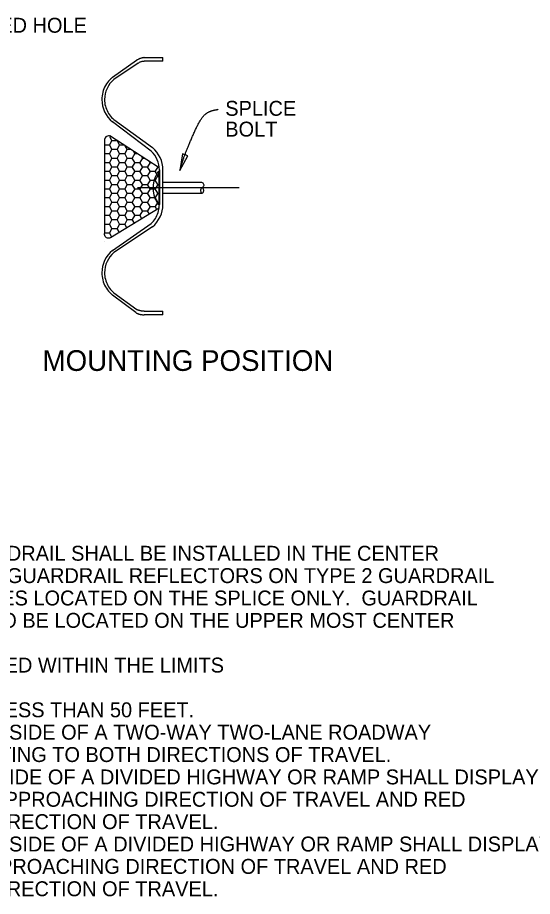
# Model space of a CAD drawing. Extents: x 0.5 to 16.4, y -4.8 to 9.3.
# Drawn here: x 7.13 to 11.01, y 2.41 to 9.04 of the extents above; entities that cross this region are included whole.
import ezdxf

# ---------------------------------------------------------------- set-up
doc = ezdxf.new("R2010")
doc.units = 0
for name, color, linetype in [('SD_P_Center Lines', 7, 'Continuous'), ('SD_P_Dimension Lines', 7, 'Continuous'), ('SD_P_Dimension Text', 7, 'Continuous'), ('SD_P_Notes', 7, 'Continuous'), ('SD_P_Prop Hidden Lines', 7, 'Continuous'), ('SD_P_Prop Object Lines', 7, 'Continuous'), ('SD_P_Subtitles', 7, 'Continuous'), ('SD_X_Exist Object Lines', 7, 'Continuous')]:
    doc.layers.add(name, color=color, linetype=linetype)

msp = doc.modelspace()

# ---------------------------------------------------------------- linework, layer by layer
at = {"layer": 'SD_P_Center Lines'}
msp.add_line((8.0337, 7.7628), (8.7995, 7.7628), dxfattribs=at)
at = {"layer": 'SD_P_Dimension Lines'}
for p, q in [((8.3725, 8.0159), (8.3525, 7.8907)), ((8.3525, 7.8907), (8.4123, 8.0025)), ((8.4123, 8.0025), (8.3725, 8.0159))]:
    msp.add_line(p, q, dxfattribs=at)
for points in [[(8.3525, 7.8907), (8.3529, 7.892), (8.3533, 7.8936), (8.3538, 7.8953), (8.3543, 7.8973), (8.3549, 7.8996), (8.3556, 7.902), (8.3563, 7.9046), (8.3571, 7.9075), (8.358, 7.9105), (8.359, 7.9137), (8.36, 7.9171), (8.361, 7.9207), (8.3621, 7.9244), (8.3633, 7.9283), (8.3646, 7.9324), (8.3659, 7.9366), (8.3672, 7.9409), (8.3686, 7.9454), (8.3701, 7.95), (8.3716, 7.9547), (8.3732, 7.9595), (8.3748, 7.9645), (8.3765, 7.9695), (8.3782, 7.9747), (8.38, 7.9799), (8.3818, 7.9852), (8.3837, 7.9906), (8.3856, 7.996), (8.3876, 8.0016), (8.3896, 8.0071), (8.3917, 8.0128), (8.3938, 8.0184), (8.3959, 8.0241), (8.3981, 8.0299), (8.4004, 8.0356), (8.4027, 8.0414), (8.405, 8.0472), (8.4073, 8.053), (8.4097, 8.0588), (8.4122, 8.0646), (8.4146, 8.0705), (8.4172, 8.0765), (8.4198, 8.0827), (8.4225, 8.0891), (8.4252, 8.0956), (8.428, 8.1023), (8.4309, 8.1091), (8.4338, 8.1159), (8.4368, 8.1229), (8.4398, 8.1299), (8.4428, 8.137), (8.4459, 8.1441), (8.449, 8.1513), (8.4522, 8.1585), (8.4554, 8.1657), (8.4586, 8.1729), (8.4618, 8.1801), (8.4651, 8.1872), (8.4684, 8.1943), (8.4717, 8.2013), (8.475, 8.2082), (8.4783, 8.2151), (8.4816, 8.2219), (8.4849, 8.2285), (8.4883, 8.235), (8.4916, 8.2414), (8.4949, 8.2476), (8.4982, 8.2537), (8.5015, 8.2595), (8.5048, 8.2652), (8.5081, 8.2706), (8.5114, 8.2759), (8.5146, 8.2809), (8.5178, 8.2856), (8.521, 8.2901), (8.5241, 8.2943), (8.5272, 8.2982), (8.5303, 8.3018), (8.5334, 8.3051), (8.5363, 8.308), (8.5393, 8.3107), (8.5422, 8.3133), (8.5451, 8.3157), (8.548, 8.318), (8.5509, 8.3202), (8.5537, 8.3223), (8.5565, 8.3243), (8.5592, 8.3261), (8.562, 8.3279), (8.5647, 8.3295), (8.5674, 8.3311), (8.5701, 8.3325), (8.5728, 8.3339), (8.5755, 8.3351), (8.5781, 8.3363), (8.5807, 8.3375)], [(8.5807, 8.3375), (8.5833, 8.3385), (8.5859, 8.3395), (8.5885, 8.3404), (8.591, 8.3413), (8.5936, 8.3421), (8.5961, 8.3429), (8.5986, 8.3436), (8.6011, 8.3442), (8.6037, 8.3449), (8.6061, 8.3455), (8.6086, 8.346), (8.6111, 8.3466), (8.6136, 8.3471), (8.6161, 8.3476), (8.6185, 8.3481), (8.621, 8.3486), (8.6235, 8.3491), (8.6259, 8.3496), (8.6284, 8.35), (8.6308, 8.3505), (8.6333, 8.3511), (8.6357, 8.3516), (8.6382, 8.3521), (8.6407, 8.3527)]]:
    msp.add_lwpolyline(points, dxfattribs=at)
at = {"layer": 'SD_P_Prop Hidden Lines'}
for p, q in [((8.1935, 7.8408), (8.1935, 7.8805)), ((8.1935, 7.8408), (8.1935, 7.6771)), ((8.1935, 7.6771), (8.1935, 7.6366))]:
    msp.add_line(p, q, dxfattribs=at)
for points in [[(8.1935, 7.8805), (8.1934, 7.881), (8.1932, 7.8815), (8.193, 7.8819), (8.1927, 7.8824), (8.1924, 7.8827), (8.1921, 7.8831), (8.1917, 7.8834), (8.1912, 7.8836), (8.1908, 7.8838), (8.1903, 7.8839), (8.1898, 7.8839), (8.1893, 7.8839), (8.1863, 7.8795), (8.1835, 7.875), (8.1807, 7.8705), (8.1781, 7.8659), (8.1755, 7.8612), (8.1731, 7.8565), (8.1708, 7.8517), (8.1686, 7.8468), (8.1666, 7.8419), (8.1646, 7.837), (8.1628, 7.832), (8.1611, 7.827), (8.1595, 7.8219), (8.158, 7.8168), (8.1567, 7.8116), (8.1555, 7.8065), (8.1544, 7.8013), (8.1534, 7.796), (8.1526, 7.7908), (8.1519, 7.7855), (8.1513, 7.7802), (8.1508, 7.7749), (8.1505, 7.7696), (8.1503, 7.7643), (8.1502, 7.759), (8.1503, 7.7537), (8.1505, 7.7484), (8.1508, 7.7431), (8.1512, 7.7378), (8.1518, 7.7325), (8.1525, 7.7272), (8.1533, 7.722), (8.1543, 7.7167), (8.1553, 7.7115), (8.1565, 7.7063), (8.1579, 7.7012), (8.1593, 7.6961), (8.1609, 7.691), (8.1626, 7.686), (8.1644, 7.681), (8.1663, 7.676), (8.1684, 7.6711), (8.1706, 7.6662), (8.1728, 7.6614), (8.1752, 7.6567), (8.1778, 7.652), (8.1804, 7.6474), (8.1831, 7.6428), (8.186, 7.6384), (8.1888, 7.6341)], [(8.1935, 7.6366), (8.1933, 7.6361), (8.193, 7.6357), (8.1928, 7.6353), (8.1924, 7.635), (8.1921, 7.6347), (8.1917, 7.6344), (8.1913, 7.6342), (8.1908, 7.6341), (8.1904, 7.634), (8.1899, 7.6339), (8.1894, 7.6339), (8.1888, 7.6341)]]:
    msp.add_lwpolyline(points, dxfattribs=at)
at = {"layer": 'SD_P_Prop Object Lines'}
for p, q in [((7.8434, 8.5951), (8.0262, 8.7224)), ((8.0386, 8.7012), (7.8555, 8.5784)), ((8.0835, 8.7429), (8.2246, 8.7429)), ((8.2246, 8.7168), (8.0835, 8.7168)), ((8.2246, 8.7168), (8.2246, 8.7429)), ((7.8247, 8.5755), (7.8379, 8.5888)), ((7.8304, 8.5828), (7.8331, 8.5855)), ((8.1363, 8.0374), (7.8434, 8.2581)), ((7.8555, 8.2748), (8.1454, 8.0636)), ((7.7829, 8.119), (7.7829, 7.4155)), ((8.1973, 7.9117), (7.8245, 8.1522)), ((8.198, 7.8951), (8.198, 7.6343)), ((8.2247, 7.6343), (8.2247, 7.8951)), ((8.1973, 7.6073), (7.8289, 7.3824)), ((7.8434, 7.288), (8.1363, 7.4919)), ((8.1454, 7.4658), (7.8555, 7.2713)), ((7.8555, 6.9677), (8.0282, 6.8418)), ((8.0191, 6.8186), (7.8434, 6.951)), ((8.0834, 6.8295), (8.2245, 6.8295)), ((8.2245, 6.8034), (8.0834, 6.8034)), ((8.2245, 6.8034), (8.2245, 6.8295))]:
    msp.add_line(p, q, dxfattribs=at)
for points in [[(8.0835, 8.7429), (8.0804, 8.7426), (8.0774, 8.7422), (8.0743, 8.7417), (8.0713, 8.7411), (8.0683, 8.7405), (8.0653, 8.7397), (8.0624, 8.739), (8.0594, 8.7381), (8.0565, 8.7372), (8.0536, 8.7362), (8.0507, 8.7351), (8.0478, 8.7339), (8.045, 8.7327), (8.0422, 8.7315), (8.0395, 8.7301), (8.0367, 8.7287), (8.0341, 8.7272), (8.0314, 8.7256), (8.0288, 8.724), (8.0262, 8.7224)], [(8.0386, 8.7012), (8.0418, 8.7036), (8.0452, 8.7059), (8.0486, 8.7079), (8.0522, 8.7098), (8.0559, 8.7114), (8.0597, 8.7129), (8.0635, 8.7141), (8.0675, 8.7151), (8.0714, 8.7158), (8.0754, 8.7164), (8.0794, 8.7167), (8.0835, 8.7168)], [(7.8434, 8.5951), (7.8331, 8.586), (7.8234, 8.5763), (7.8143, 8.566), (7.8059, 8.5552), (7.7981, 8.5438), (7.7911, 8.532), (7.7849, 8.5197), (7.7794, 8.5071), (7.7748, 8.4942), (7.771, 8.481), (7.768, 8.4676), (7.7658, 8.454), (7.7645, 8.4404), (7.7641, 8.4266)], [(7.7841, 8.4266), (7.7845, 8.4143), (7.7857, 8.4019), (7.7876, 8.3897), (7.7903, 8.3776), (7.7938, 8.3658), (7.798, 8.3541), (7.8029, 8.3428), (7.8085, 8.3317), (7.8148, 8.3211), (7.8217, 8.3108), (7.8293, 8.3011), (7.8375, 8.2918), (7.8463, 8.283), (7.8555, 8.2748)], [(7.8289, 8.1499), (7.8217, 8.152), (7.8142, 8.1524), (7.8067, 8.1512), (7.7998, 8.1483), (7.7937, 8.1439), (7.7887, 8.1382), (7.7852, 8.1316), (7.7832, 8.1243), (7.7829, 8.1168)], [(8.2238, 7.8039), (8.3673, 7.8039), (8.5152, 7.8034)], [(8.5216, 7.763), (8.5168, 7.7595), (8.5129, 7.755), (8.51, 7.7497), (8.5085, 7.7439), (8.5083, 7.7379), (8.5095, 7.732), (8.5119, 7.7266), (8.5156, 7.7218), (8.5202, 7.718), (8.5247, 7.7217), (8.5283, 7.7263), (8.5309, 7.7315), (8.5323, 7.7372), (8.5325, 7.743), (8.5314, 7.7488), (8.5292, 7.7542), (8.5259, 7.759), (8.5216, 7.763)], [(8.5151, 7.8037), (8.5205, 7.8016), (8.5251, 7.7983), (8.5288, 7.7939), (8.5313, 7.7887), (8.5324, 7.783), (8.5321, 7.7773), (8.5303, 7.7718), (8.5273, 7.767), (8.5231, 7.763)], [(8.5191, 7.718), (8.3427, 7.718), (8.2238, 7.718)], [(8.1363, 7.4919), (8.145, 7.5006), (8.1531, 7.5098), (8.1607, 7.5195), (8.1675, 7.5296), (8.1738, 7.5402), (8.1794, 7.5511), (8.1842, 7.5624), (8.1884, 7.5739), (8.1918, 7.5857), (8.1945, 7.5977), (8.1964, 7.6098), (8.1976, 7.622), (8.198, 7.6343)], [(7.8289, 7.3824), (7.8217, 7.3803), (7.8142, 7.3799), (7.8067, 7.3812), (7.7998, 7.3841), (7.7937, 7.3885), (7.7887, 7.3941), (7.7852, 7.4008), (7.7832, 7.408), (7.7829, 7.4155)], [(7.7641, 7.1195), (7.7645, 7.1058), (7.7658, 7.0921), (7.768, 7.0785), (7.771, 7.0651), (7.7748, 7.0519), (7.7794, 7.039), (7.7849, 7.0264), (7.7911, 7.0142), (7.7981, 7.0023), (7.8059, 6.991), (7.8143, 6.9801), (7.8234, 6.9698), (7.8331, 6.9601), (7.8434, 6.951)], [(7.7841, 7.1195), (7.7845, 7.1072), (7.7857, 7.0948), (7.7876, 7.0826), (7.7903, 7.0705), (7.7938, 7.0587), (7.798, 7.047), (7.8029, 7.0357), (7.8085, 7.0246), (7.8148, 7.014), (7.8217, 7.0037), (7.8293, 6.994), (7.8375, 6.9847), (7.8463, 6.9759), (7.8555, 6.9677)], [(8.0834, 6.8295), (8.0805, 6.8295), (8.0777, 6.8296), (8.0748, 6.8298), (8.072, 6.83), (8.0691, 6.8302), (8.0663, 6.8306), (8.0635, 6.831), (8.0607, 6.8314), (8.0579, 6.832), (8.0551, 6.8325), (8.0523, 6.8332), (8.0496, 6.8339), (8.0468, 6.8347), (8.0441, 6.8355), (8.0414, 6.8364), (8.0387, 6.8374), (8.0361, 6.8384), (8.0334, 6.8395), (8.0308, 6.8406), (8.0282, 6.8418)], [(8.0191, 6.8186), (8.0221, 6.817), (8.025, 6.8155), (8.0281, 6.814), (8.0311, 6.8126), (8.0342, 6.8114), (8.0373, 6.8102), (8.0405, 6.8091), (8.0437, 6.8081), (8.0469, 6.8072), (8.0502, 6.8063), (8.0534, 6.8056), (8.0567, 6.805), (8.06, 6.8045), (8.0633, 6.804), (8.0667, 6.8037), (8.07, 6.8034), (8.0733, 6.8033), (8.0767, 6.8032), (8.08, 6.8033), (8.0834, 6.8034)]]:
    msp.add_lwpolyline(points, dxfattribs=at)
for centre, radius, start, end in [((7.9811, 8.4266), 0.197, 129.59746, 180.00351), ((7.9828, 8.4266), 0.2187, 180.00209, 230.3983), ((8.0026, 7.8951), 0.1953, 359.99951, 46.80042), ((8.006, 7.8951), 0.2187, 0.00198, 50.39838), ((8.006, 7.6343), 0.2187, 309.60037, 359.99783), ((7.9828, 7.1195), 0.2187, 129.60066, 179.99898), ((7.9811, 7.1195), 0.197, 129.59888, 180.00226)]:
    msp.add_arc(centre, radius, start, end, dxfattribs=at)
at = {"layer": 'SD_X_Exist Object Lines'}
for p, q in [((7.8404, 8.1179), (7.8212, 8.0847)), ((7.8404, 8.1179), (7.8245, 8.1455)), ((7.8404, 8.1179), (7.8777, 8.1179)), ((7.8979, 8.0847), (7.8794, 8.1168)), ((7.7829, 8.0847), (7.8212, 8.0847)), ((7.7829, 8.0847), (7.7829, 8.0847)), ((7.8404, 8.0515), (7.8212, 8.0847)), ((7.8404, 8.0515), (7.8212, 8.0183)), ((7.8404, 8.0515), (7.8787, 8.0515)), ((7.8979, 8.0847), (7.8787, 8.0515)), ((7.8979, 8.0183), (7.8787, 8.0515)), ((7.8979, 8.0847), (7.9291, 8.0847)), ((7.9554, 8.0515), (7.9362, 8.0183)), ((7.9554, 8.0515), (7.9404, 8.0774)), ((7.9554, 8.0515), (7.9806, 8.0515)), ((8.0129, 8.0183), (8.0015, 8.038)), ((7.7829, 8.0183), (7.8212, 8.0183)), ((7.7829, 8.0183), (7.7829, 8.0183)), ((7.8404, 7.9851), (7.8212, 8.0183)), ((7.8404, 7.9851), (7.8212, 7.9519)), ((7.8404, 7.9851), (7.8787, 7.9851)), ((7.8979, 8.0183), (7.8787, 7.9851)), ((7.8979, 7.9519), (7.8787, 7.9851)), ((7.8979, 8.0183), (7.9362, 8.0183)), ((7.9554, 7.9851), (7.9362, 8.0183)), ((7.9554, 7.9851), (7.9362, 7.9519)), ((7.9554, 7.9851), (7.9937, 7.9851)), ((8.0129, 8.0183), (7.9937, 7.9851)), ((8.0129, 7.9519), (7.9937, 7.9851)), ((8.0129, 8.0183), (8.0321, 8.0183)), ((8.0704, 7.9851), (8.0512, 7.9519)), ((8.0704, 7.9851), (8.0626, 7.9986)), ((8.0704, 7.9851), (8.0836, 7.9851)), ((8.1279, 7.9519), (8.1236, 7.9592)), ((7.7829, 7.9519), (7.8212, 7.9519)), ((7.7829, 7.9519), (7.7829, 7.9519)), ((7.8404, 7.9187), (7.8212, 7.9519)), ((7.8404, 7.9187), (7.8212, 7.8855)), ((7.8404, 7.9187), (7.8787, 7.9187)), ((7.8979, 7.9519), (7.8787, 7.9187)), ((7.8979, 7.8855), (7.8787, 7.9187)), ((7.8979, 7.9519), (7.9362, 7.9519)), ((7.9554, 7.9187), (7.9362, 7.9519)), ((7.9554, 7.9187), (7.9362, 7.8855)), ((7.9554, 7.9187), (7.9937, 7.9187)), ((8.0129, 7.9519), (7.9937, 7.9187)), ((8.0129, 7.8855), (7.9937, 7.9187)), ((8.0129, 7.9519), (8.0512, 7.9519)), ((8.0704, 7.9187), (8.0512, 7.9519)), ((8.0704, 7.9187), (8.0512, 7.8855)), ((8.0704, 7.9187), (8.1087, 7.9187)), ((8.1279, 7.9519), (8.1087, 7.9187)), ((8.1279, 7.8855), (8.1087, 7.9187)), ((8.1279, 7.9519), (8.135, 7.9519)), ((8.1854, 7.9187), (8.1662, 7.8855)), ((8.1854, 7.9187), (8.1847, 7.9198)), ((8.1854, 7.9187), (8.1865, 7.9187)), ((8.198, 7.8951), (8.198, 7.8951)), ((7.7829, 7.8855), (7.8212, 7.8855)), ((7.7829, 7.8855), (7.7829, 7.8855)), ((7.8404, 7.8523), (7.8212, 7.8855)), ((7.8404, 7.8523), (7.8212, 7.8191)), ((7.8404, 7.8523), (7.8787, 7.8523)), ((7.8979, 7.8855), (7.8787, 7.8523)), ((7.8979, 7.8191), (7.8787, 7.8523)), ((7.8979, 7.8855), (7.9362, 7.8855)), ((7.9554, 7.8523), (7.9362, 7.8855)), ((7.9554, 7.8523), (7.9362, 7.8191)), ((7.9554, 7.8523), (7.9937, 7.8523)), ((8.0129, 7.8855), (7.9937, 7.8523)), ((8.0129, 7.8191), (7.9937, 7.8523)), ((8.0129, 7.8855), (8.0512, 7.8855)), ((8.0704, 7.8523), (8.0512, 7.8855)), ((8.0704, 7.8523), (8.0512, 7.8191)), ((8.0704, 7.8523), (8.1087, 7.8523)), ((8.1279, 7.8855), (8.1087, 7.8523)), ((8.1279, 7.8191), (8.1087, 7.8523)), ((8.1279, 7.8855), (8.1662, 7.8855)), ((8.1854, 7.8523), (8.1662, 7.8855)), ((8.1854, 7.8523), (8.1662, 7.8191)), ((8.1854, 7.8523), (8.1973, 7.8523)), ((7.7829, 7.8191), (7.8212, 7.8191)), ((7.7829, 7.8191), (7.7829, 7.8191)), ((7.8404, 7.7859), (7.8212, 7.8191)), ((7.8404, 7.7859), (7.8212, 7.7527)), ((7.8404, 7.7859), (7.8787, 7.7859)), ((7.8979, 7.8191), (7.8787, 7.7859)), ((7.8979, 7.7527), (7.8787, 7.7859)), ((7.8979, 7.8191), (7.9362, 7.8191)), ((7.9554, 7.7859), (7.9362, 7.8191)), ((7.9554, 7.7859), (7.9362, 7.7527)), ((7.9554, 7.7859), (7.9937, 7.7859)), ((8.0129, 7.8191), (7.9937, 7.7859)), ((8.0129, 7.7527), (7.9937, 7.7859)), ((8.0129, 7.8191), (8.0512, 7.8191)), ((8.0704, 7.7859), (8.0512, 7.8191)), ((8.0704, 7.7859), (8.0512, 7.7527)), ((8.0704, 7.7859), (8.1087, 7.7859)), ((8.1279, 7.8191), (8.1087, 7.7859)), ((8.1279, 7.7527), (8.1087, 7.7859)), ((8.1279, 7.8191), (8.1662, 7.8191)), ((8.1854, 7.7859), (8.1662, 7.8191)), ((8.1854, 7.7859), (8.1662, 7.7527)), ((8.1854, 7.7859), (8.1973, 7.7859)), ((7.7829, 7.7527), (7.8212, 7.7527)), ((7.7829, 7.7527), (7.7829, 7.7527)), ((7.8404, 7.7195), (7.8212, 7.7527)), ((7.8404, 7.7195), (7.8212, 7.6863)), ((7.8404, 7.7195), (7.8787, 7.7195)), ((7.8979, 7.7527), (7.8787, 7.7195)), ((7.8979, 7.6863), (7.8787, 7.7195)), ((7.8979, 7.7527), (7.9362, 7.7527)), ((7.9554, 7.7195), (7.9362, 7.7527)), ((7.9554, 7.7195), (7.9362, 7.6863)), ((7.9554, 7.7195), (7.9937, 7.7195)), ((8.0129, 7.7527), (7.9937, 7.7195)), ((8.0129, 7.6863), (7.9937, 7.7195)), ((8.0129, 7.7527), (8.0512, 7.7527)), ((8.0704, 7.7195), (8.0512, 7.7527)), ((8.0704, 7.7195), (8.0512, 7.6863)), ((8.0704, 7.7195), (8.1087, 7.7195)), ((8.1279, 7.7527), (8.1087, 7.7195)), ((8.1279, 7.6863), (8.1087, 7.7195)), ((8.1279, 7.7527), (8.1662, 7.7527)), ((8.1854, 7.7195), (8.1662, 7.7527)), ((8.1854, 7.7195), (8.1662, 7.6863)), ((8.1854, 7.7195), (8.1973, 7.7195)), ((7.7829, 7.6863), (7.8212, 7.6863)), ((7.7829, 7.6863), (7.7829, 7.6863)), ((7.8404, 7.6531), (7.8212, 7.6863)), ((7.8404, 7.6531), (7.8212, 7.6199)), ((7.8404, 7.6531), (7.8787, 7.6531)), ((7.8979, 7.6863), (7.8787, 7.6531)), ((7.8979, 7.6199), (7.8787, 7.6531)), ((7.8979, 7.6863), (7.9362, 7.6863)), ((7.9554, 7.6531), (7.9362, 7.6863)), ((7.9554, 7.6531), (7.9362, 7.6199)), ((7.9554, 7.6531), (7.9937, 7.6531)), ((8.0129, 7.6863), (7.9937, 7.6531)), ((8.0129, 7.6199), (7.9937, 7.6531)), ((8.0129, 7.6863), (8.0512, 7.6863)), ((8.0704, 7.6531), (8.0512, 7.6863)), ((8.0704, 7.6531), (8.0512, 7.6199)), ((8.0704, 7.6531), (8.1087, 7.6531)), ((8.1279, 7.6863), (8.1087, 7.6531)), ((8.1279, 7.6199), (8.1087, 7.6531)), ((8.1279, 7.6863), (8.1662, 7.6863)), ((8.1854, 7.6531), (8.1662, 7.6863)), ((8.1854, 7.6531), (8.1662, 7.6199)), ((8.1854, 7.6531), (8.1973, 7.6531)), ((7.7829, 7.6199), (7.8212, 7.6199)), ((7.7829, 7.6199), (7.7829, 7.6199)), ((7.8404, 7.5867), (7.8212, 7.6199)), ((7.8404, 7.5867), (7.8212, 7.5535)), ((7.8404, 7.5867), (7.8787, 7.5867)), ((7.8979, 7.6199), (7.8787, 7.5867)), ((7.8979, 7.5535), (7.8787, 7.5867)), ((7.8979, 7.6199), (7.9362, 7.6199)), ((7.9554, 7.5867), (7.9362, 7.6199)), ((7.9554, 7.5867), (7.9362, 7.5535)), ((7.9554, 7.5867), (7.9937, 7.5867)), ((8.0129, 7.6199), (7.9937, 7.5867)), ((8.0129, 7.5535), (7.9937, 7.5867)), ((8.0129, 7.6199), (8.0512, 7.6199)), ((8.0704, 7.5867), (8.0512, 7.6199)), ((8.0704, 7.5867), (8.0512, 7.5535)), ((8.0704, 7.5867), (8.1087, 7.5867)), ((8.1279, 7.6199), (8.1087, 7.5867)), ((8.123, 7.5619), (8.1087, 7.5867)), ((8.1279, 7.6199), (8.1662, 7.6199)), ((8.1797, 7.5965), (8.1662, 7.6199)), ((7.7829, 7.5535), (7.8212, 7.5535)), ((7.7829, 7.5535), (7.7829, 7.5535)), ((7.8404, 7.5203), (7.8212, 7.5535)), ((7.8404, 7.5203), (7.8212, 7.4871)), ((7.8404, 7.5203), (7.8787, 7.5203)), ((7.8979, 7.5535), (7.8787, 7.5203)), ((7.8979, 7.4871), (7.8787, 7.5203)), ((7.8979, 7.5535), (7.9362, 7.5535)), ((7.9554, 7.5203), (7.9362, 7.5535)), ((7.9554, 7.5203), (7.9362, 7.4871)), ((7.9554, 7.5203), (7.9937, 7.5203)), ((8.0129, 7.5535), (7.9937, 7.5203)), ((8.0097, 7.4927), (7.9937, 7.5203)), ((8.0129, 7.5535), (8.0512, 7.5535)), ((8.0664, 7.5273), (8.0512, 7.5535)), ((7.7829, 7.4871), (7.8212, 7.4871)), ((7.7829, 7.4871), (7.7829, 7.4871)), ((7.8404, 7.4539), (7.8212, 7.4871)), ((7.8404, 7.4539), (7.8212, 7.4207)), ((7.8404, 7.4539), (7.8787, 7.4539)), ((7.8979, 7.4871), (7.8787, 7.4539)), ((7.8963, 7.4235), (7.8787, 7.4539)), ((7.8979, 7.4871), (7.9362, 7.4871)), ((7.953, 7.4581), (7.9362, 7.4871)), ((7.7829, 7.4207), (7.8212, 7.4207)), ((7.7829, 7.4207), (7.7829, 7.4207)), ((7.8396, 7.3889), (7.8212, 7.4207)), ((7.7829, 7.3544), (7.7829, 7.3544))]:
    msp.add_line(p, q, dxfattribs=at)

# ---------------------------------------------------------------- texts
at = {"layer": 'SD_P_Dimension Text'}
for s, p in [('SLOTTED HOLE', (6.5056, 8.9307)), ('SPLICE', (8.6951, 8.3038)), ('BOLT', (8.6951, 8.1471))]:
    msp.add_text(s, height=0.1125, dxfattribs=at).set_placement(p)
at = {"layer": 'SD_P_Notes'}
for s, p in [('1). GUARDRAIL REFLECTORS ON TYPE 1 AND 3 GUARDRAIL SHALL BE INSTALLED IN THE CENTER', (3.11, 4.947)), ('      SLOT HOLES WHERE POSTS ARE NOT LOCATED.  GUARDRAIL REFLECTORS ON TYPE 2 GUARDRAIL', (3.11, 4.7783)), ('      ARE TO BE INSTALLED IN THE CENTER SLOT HOLES LOCATED ON THE SPLICE ONLY.  GUARDRAIL', (3.11, 4.6095)), ('      REFLECTORS ON THRIE BEAM GUARDRAIL ARE TO BE LOCATED ON THE UPPER MOST CENTER', (3.11, 4.4408)), ('2). GUARDRAIL REFLECTORS SHALL NOT BE INSTALLED WITHIN THE LIMITS', (3.11, 4.1033)), ('3). GUARDRAIL REFLECTOR SPACING SHALL BE NO LESS THAN 50 FEET.', (3.11, 3.7658)), ('4). GUARDRAIL REFLECTORS PLACED ON THE RIGHT SIDE OF A TWO-WAY TWO-LANE ROADWAY', (3.11, 3.597)), ('      SHALL DISPLAY WHITE RETROREFLECTIVE SHEETING TO BOTH DIRECTIONS OF TRAVEL.', (3.11, 3.4283)), ('5). GUARDRAIL REFLECTORS PLACED ON THE LEFT SIDE OF A DIVIDED HIGHWAY OR RAMP SHALL DISPLAY', (3.11, 3.2595)), ('      YELLOW RETROREFLECTIVE SHEETING TO THE APPROACHING DIRECTION OF TRAVEL AND RED', (3.11, 3.0908)), ('      RETROREFLECTIVE SHEETING TO THE WRONG DIRECTION OF TRAVEL.', (3.11, 2.922)), ('6). GUARDRAIL REFLECTORS PLACED ON THE RIGHT SIDE OF A DIVIDED HIGHWAY OR RAMP SHALL DISPLAY', (3.11, 2.7533)), ('      WHITE RETROREFLECTIVE SHEETING TO THE APPROACHING DIRECTION OF TRAVEL AND RED', (3.11, 2.5845)), ('      RETROREFLECTIVE SHEETING TO THE WRONG DIRECTION OF TRAVEL.', (3.11, 2.4158))]:
    msp.add_text(s, height=0.1125, dxfattribs=at).set_placement(p)
at = {"layer": 'SD_P_Subtitles'}
msp.add_text('MOUNTING POSITION', height=0.15625, dxfattribs=at).set_placement((7.3166, 6.3791))

doc.saveas('drawing.dxf')
